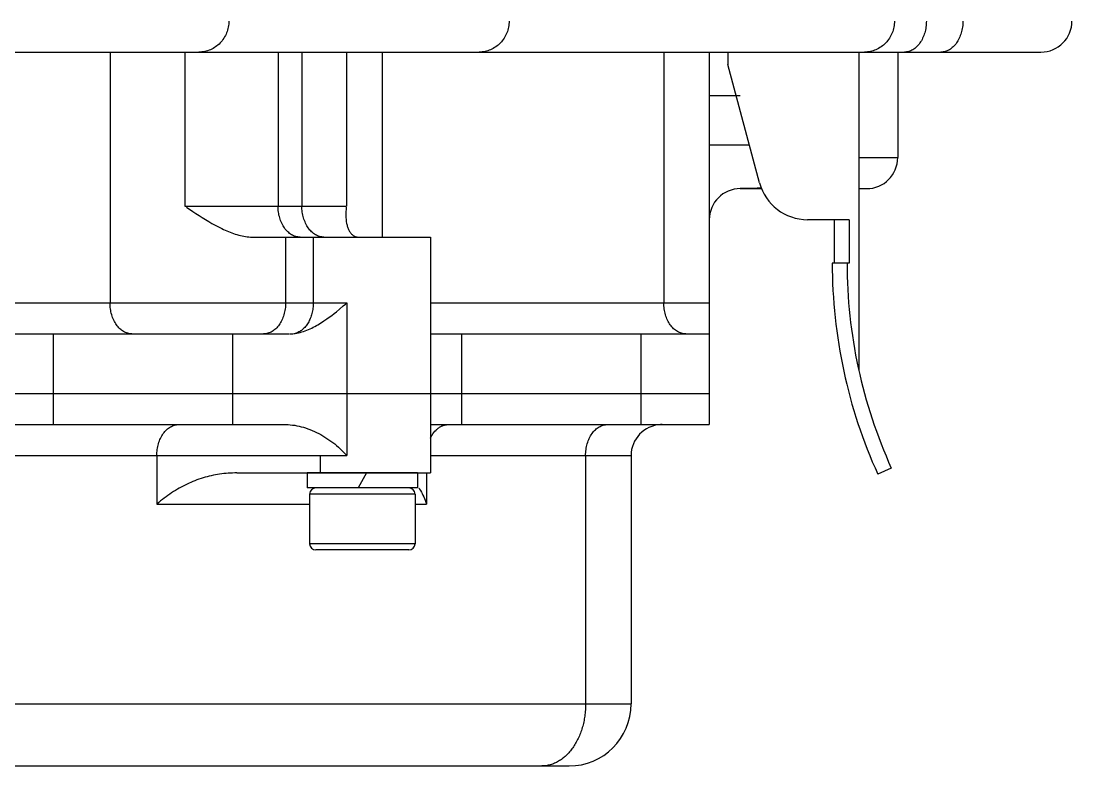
# Model space of a CAD drawing. Header units: millimetres. Extents: x -139278 to 641613, y -260926 to 217780.
# Drawn here: x 47917.7 to 48087.2, y 13266.1 to 13386.2 of the extents above; entities that cross this region are included whole.
import ezdxf

# ---------------------------------------------------------------- set-up
doc = ezdxf.new("R2010")
doc.units = ezdxf.units.MM

msp = doc.modelspace()

# ---------------------------------------------------------------- linework, layer by layer
for p, q in [((47951.093, 13385.26), (47951.041, 13385.02)), ((47951.134, 13385.502), (47951.093, 13385.26)), ((47951.163, 13385.745), (47951.134, 13385.502)), ((47951.18, 13385.991), (47951.163, 13385.745)), ((47951.186, 13386.236), (47951.18, 13385.991)), ((47996.302, 13385.26), (47996.25, 13385.02)), ((47996.342, 13385.502), (47996.302, 13385.26)), ((47996.371, 13385.745), (47996.342, 13385.502)), ((47996.388, 13385.991), (47996.371, 13385.745)), ((47996.394, 13386.236), (47996.388, 13385.991)), ((48058.463, 13385.26), (48058.411, 13385.02)), ((48058.504, 13385.502), (48058.463, 13385.26)), ((48058.533, 13385.745), (48058.504, 13385.502)), ((48058.55, 13385.991), (48058.533, 13385.745)), ((48058.556, 13386.236), (48058.55, 13385.991)), ((48063.633, 13385.26), (48063.595, 13385.02)), ((48063.663, 13385.502), (48063.633, 13385.26)), ((48063.684, 13385.745), (48063.663, 13385.502)), ((48063.697, 13385.991), (48063.684, 13385.745)), ((48063.701, 13386.236), (48063.697, 13385.991)), ((48069.531, 13385.26), (48069.493, 13385.02)), ((48069.56, 13385.502), (48069.531, 13385.26)), ((48069.582, 13385.745), (48069.56, 13385.502)), ((48069.594, 13385.991), (48069.582, 13385.745)), ((48069.599, 13386.236), (48069.594, 13385.991)), ((47950.499, 13383.662), (47950.372, 13383.455)), ((47950.616, 13383.876), (47950.499, 13383.662)), ((47950.722, 13384.096), (47950.616, 13383.876)), ((47950.818, 13384.32), (47950.722, 13384.096)), ((47950.904, 13384.55), (47950.818, 13384.32)), ((47950.978, 13384.783), (47950.904, 13384.55)), ((47951.041, 13385.02), (47950.978, 13384.783)), ((47995.708, 13383.662), (47995.581, 13383.455)), ((47995.824, 13383.876), (47995.708, 13383.662)), ((47995.931, 13384.096), (47995.824, 13383.876)), ((47996.027, 13384.32), (47995.931, 13384.096)), ((47996.112, 13384.55), (47996.027, 13384.32)), ((47996.186, 13384.783), (47996.112, 13384.55)), ((47996.25, 13385.02), (47996.186, 13384.783)), ((48057.869, 13383.662), (48057.742, 13383.455)), ((48057.986, 13383.876), (48057.869, 13383.662)), ((48058.092, 13384.096), (48057.986, 13383.876)), ((48058.188, 13384.32), (48058.092, 13384.096)), ((48058.274, 13384.55), (48058.188, 13384.32)), ((48058.348, 13384.783), (48058.274, 13384.55)), ((48058.411, 13385.02), (48058.348, 13384.783)), ((48063.198, 13383.662), (48063.105, 13383.455)), ((48063.283, 13383.876), (48063.198, 13383.662)), ((48063.361, 13384.096), (48063.283, 13383.876)), ((48063.432, 13384.32), (48063.361, 13384.096)), ((48063.494, 13384.55), (48063.432, 13384.32)), ((48063.549, 13384.783), (48063.494, 13384.55)), ((48063.595, 13385.02), (48063.549, 13384.783)), ((48069.095, 13383.662), (48069.002, 13383.455)), ((48069.181, 13383.876), (48069.095, 13383.662)), ((48069.259, 13384.096), (48069.181, 13383.876)), ((48069.329, 13384.32), (48069.259, 13384.096)), ((48069.392, 13384.55), (48069.329, 13384.32)), ((48069.446, 13384.783), (48069.392, 13384.55)), ((48069.493, 13385.02), (48069.446, 13384.783)), ((47948.841, 13381.942), (47948.635, 13381.821)), ((47949.041, 13382.074), (47948.841, 13381.942)), ((47949.235, 13382.215), (47949.041, 13382.074)), ((47949.421, 13382.366), (47949.235, 13382.215)), ((47949.601, 13382.527), (47949.421, 13382.366)), ((47949.772, 13382.696), (47949.601, 13382.527)), ((47949.936, 13382.874), (47949.772, 13382.696)), ((47950.09, 13383.06), (47949.936, 13382.874)), ((47950.236, 13383.254), (47950.09, 13383.06)), ((47950.372, 13383.455), (47950.236, 13383.254)), ((47994.049, 13381.942), (47993.843, 13381.821)), ((47994.249, 13382.074), (47994.049, 13381.942)), ((47994.443, 13382.215), (47994.249, 13382.074)), ((47994.63, 13382.366), (47994.443, 13382.215)), ((47994.809, 13382.527), (47994.63, 13382.366)), ((47994.981, 13382.696), (47994.809, 13382.527)), ((47995.144, 13382.874), (47994.981, 13382.696)), ((47995.299, 13383.06), (47995.144, 13382.874)), ((47995.444, 13383.254), (47995.299, 13383.06)), ((47995.581, 13383.455), (47995.444, 13383.254)), ((48056.211, 13381.942), (48056.005, 13381.821)), ((48056.411, 13382.074), (48056.211, 13381.942)), ((48056.604, 13382.215), (48056.411, 13382.074)), ((48056.791, 13382.366), (48056.604, 13382.215)), ((48056.971, 13382.527), (48056.791, 13382.366)), ((48057.142, 13382.696), (48056.971, 13382.527)), ((48057.306, 13382.874), (48057.142, 13382.696)), ((48057.46, 13383.06), (48057.306, 13382.874)), ((48057.606, 13383.254), (48057.46, 13383.06)), ((48057.742, 13383.455), (48057.606, 13383.254)), ((48061.981, 13381.942), (48061.83, 13381.821)), ((48062.128, 13382.074), (48061.981, 13381.942)), ((48062.27, 13382.215), (48062.128, 13382.074)), ((48062.407, 13382.366), (48062.27, 13382.215)), ((48062.539, 13382.527), (48062.407, 13382.366)), ((48062.664, 13382.696), (48062.539, 13382.527)), ((48062.784, 13382.874), (48062.664, 13382.696)), ((48062.898, 13383.06), (48062.784, 13382.874)), ((48063.005, 13383.254), (48062.898, 13383.06)), ((48063.105, 13383.455), (48063.005, 13383.254)), ((48067.879, 13381.942), (48067.727, 13381.821)), ((48068.025, 13382.074), (48067.879, 13381.942)), ((48068.167, 13382.215), (48068.025, 13382.074)), ((48068.304, 13382.366), (48068.167, 13382.215)), ((48068.436, 13382.527), (48068.304, 13382.366)), ((48068.562, 13382.696), (48068.436, 13382.527)), ((48068.682, 13382.874), (48068.562, 13382.696)), ((48068.795, 13383.06), (48068.682, 13382.874)), ((48068.902, 13383.254), (48068.795, 13383.06)), ((48069.002, 13383.455), (48068.902, 13383.254)), ((47853.616, 13381.23), (48082.188, 13381.23)), ((47932.013, 13381.23), (47932.013, 13340.779)), ((47944.06, 13381.23), (47944.06, 13356.399)), ((47945.441, 13381.23), (47951.708, 13381.23)), ((47946.596, 13381.236), (47946.359, 13381.23)), ((47946.833, 13381.254), (47946.596, 13381.236)), ((47947.068, 13381.284), (47946.833, 13381.254)), ((47947.301, 13381.326), (47947.068, 13381.284)), ((47947.532, 13381.38), (47947.301, 13381.326)), ((47947.761, 13381.445), (47947.532, 13381.38)), ((47947.985, 13381.523), (47947.761, 13381.445)), ((47948.206, 13381.611), (47947.985, 13381.523)), ((47948.423, 13381.711), (47948.206, 13381.611)), ((47948.635, 13381.821), (47948.423, 13381.711)), ((47959.119, 13381.23), (47959.119, 13356.399)), ((47962.964, 13381.23), (47962.964, 13356.399)), ((47970.156, 13381.23), (47970.156, 13356.399)), ((47975.909, 13381.23), (47975.909, 13351.392)), ((47990.649, 13381.23), (47996.916, 13381.23)), ((47991.805, 13381.236), (47991.568, 13381.23)), ((47992.041, 13381.254), (47991.805, 13381.236)), ((47992.276, 13381.284), (47992.041, 13381.254)), ((47992.509, 13381.326), (47992.276, 13381.284)), ((47992.741, 13381.38), (47992.509, 13381.326)), ((47992.969, 13381.445), (47992.741, 13381.38)), ((47993.194, 13381.523), (47992.969, 13381.445)), ((47993.415, 13381.611), (47993.194, 13381.523)), ((47993.631, 13381.711), (47993.415, 13381.611)), ((47993.843, 13381.821), (47993.631, 13381.711)), ((48021.351, 13381.23), (48021.351, 13340.779)), ((48028.682, 13381.23), (48028.682, 13326.16)), ((48028.682, 13381.23), (48028.682, 13366.211)), ((48031.686, 13381.23), (48031.686, 13379.227)), ((48052.81, 13381.23), (48052.81, 13329.84)), ((48052.81, 13381.23), (48059.078, 13381.23)), ((48053.966, 13381.236), (48053.729, 13381.23)), ((48054.202, 13381.254), (48053.966, 13381.236)), ((48054.438, 13381.284), (48054.202, 13381.254)), ((48054.671, 13381.326), (48054.438, 13381.284)), ((48054.902, 13381.38), (48054.671, 13381.326)), ((48055.13, 13381.445), (48054.902, 13381.38)), ((48055.355, 13381.523), (48055.13, 13381.445)), ((48055.576, 13381.611), (48055.355, 13381.523)), ((48055.793, 13381.711), (48055.576, 13381.611)), ((48056.005, 13381.821), (48055.793, 13381.711)), ((48059.078, 13381.23), (48059.078, 13364.208)), ((48060.335, 13381.236), (48060.161, 13381.23)), ((48060.508, 13381.254), (48060.335, 13381.236)), ((48060.681, 13381.284), (48060.508, 13381.254)), ((48060.852, 13381.326), (48060.681, 13381.284)), ((48061.021, 13381.38), (48060.852, 13381.326)), ((48061.189, 13381.445), (48061.021, 13381.38)), ((48061.354, 13381.523), (48061.189, 13381.445)), ((48061.516, 13381.611), (48061.354, 13381.523)), ((48061.675, 13381.711), (48061.516, 13381.611)), ((48061.83, 13381.821), (48061.675, 13381.711)), ((48066.232, 13381.236), (48066.059, 13381.23)), ((48066.406, 13381.254), (48066.232, 13381.236)), ((48066.578, 13381.284), (48066.406, 13381.254)), ((48066.749, 13381.326), (48066.578, 13381.284)), ((48066.919, 13381.38), (48066.749, 13381.326)), ((48067.086, 13381.445), (48066.919, 13381.38)), ((48067.251, 13381.523), (48067.086, 13381.445)), ((48067.413, 13381.611), (48067.251, 13381.523)), ((48067.572, 13381.711), (48067.413, 13381.611)), ((48067.727, 13381.821), (48067.572, 13381.711)), ((48036.803, 13360.133), (48031.686, 13379.227)), ((48028.682, 13374.221), (48033.689, 13374.221)), ((48035.174, 13366.211), (48028.682, 13366.211)), ((48052.81, 13364.208), (48059.078, 13364.208)), ((48034.365, 13359.207), (48033.689, 13359.202)), ((48033.689, 13359.202), (48037.114, 13359.202)), ((48035.042, 13359.221), (48034.365, 13359.207)), ((48035.718, 13359.243), (48035.042, 13359.221)), ((48036.394, 13359.275), (48035.718, 13359.243)), ((48037.069, 13359.316), (48036.394, 13359.275)), ((48052.81, 13359.202), (48054.071, 13359.202)), ((47944.06, 13356.399), (47970.156, 13356.399)), ((47944.357, 13356.198), (47945.363, 13355.526)), ((47945.363, 13355.526), (47945.87, 13355.192)), ((47945.87, 13355.192), (47946.38, 13354.862)), ((47946.38, 13354.862), (47946.894, 13354.536)), ((47959.123, 13356.153), (47959.119, 13356.399)), ((47959.136, 13355.908), (47959.123, 13356.153)), ((47959.157, 13355.664), (47959.136, 13355.908)), ((47959.187, 13355.422), (47959.157, 13355.664)), ((47959.225, 13355.182), (47959.187, 13355.422)), ((47959.271, 13354.945), (47959.225, 13355.182)), ((47959.326, 13354.712), (47959.271, 13354.945)), ((47962.968, 13356.153), (47962.964, 13356.399)), ((47962.981, 13355.908), (47962.968, 13356.153)), ((47963.002, 13355.664), (47962.981, 13355.908)), ((47963.032, 13355.422), (47963.002, 13355.664)), ((47963.07, 13355.182), (47963.032, 13355.422)), ((47963.116, 13354.945), (47963.07, 13355.182)), ((47963.171, 13354.712), (47963.116, 13354.945)), ((47970.047, 13355.192), (47970.045, 13354.862)), ((47970.045, 13354.862), (47970.057, 13354.536)), ((47970.061, 13355.526), (47970.047, 13355.192)), ((47970.088, 13355.861), (47970.061, 13355.526)), ((47970.127, 13356.198), (47970.088, 13355.861)), ((47946.894, 13354.536), (47947.411, 13354.217)), ((47947.411, 13354.217), (47947.932, 13353.905)), ((47947.932, 13353.905), (47948.457, 13353.601)), ((47948.457, 13353.601), (47948.985, 13353.308)), ((47948.985, 13353.308), (47949.517, 13353.027)), ((47949.517, 13353.027), (47950.052, 13352.76)), ((47959.388, 13354.483), (47959.326, 13354.712)), ((47959.458, 13354.258), (47959.388, 13354.483)), ((47959.537, 13354.039), (47959.458, 13354.258)), ((47959.622, 13353.825), (47959.537, 13354.039)), ((47959.715, 13353.617), (47959.622, 13353.825)), ((47959.815, 13353.416), (47959.715, 13353.617)), ((47959.922, 13353.223), (47959.815, 13353.416)), ((47960.036, 13353.037), (47959.922, 13353.223)), ((47960.155, 13352.859), (47960.036, 13353.037)), ((47963.234, 13354.483), (47963.171, 13354.712)), ((47963.304, 13354.258), (47963.234, 13354.483)), ((47963.382, 13354.039), (47963.304, 13354.258)), ((47963.468, 13353.825), (47963.382, 13354.039)), ((47963.561, 13353.617), (47963.468, 13353.825)), ((47963.661, 13353.416), (47963.561, 13353.617)), ((47963.768, 13353.223), (47963.661, 13353.416)), ((47963.881, 13353.036), (47963.768, 13353.223)), ((47964.001, 13352.859), (47963.881, 13353.036)), ((47970.057, 13354.536), (47970.082, 13354.217)), ((47970.082, 13354.217), (47970.121, 13353.905)), ((47970.121, 13353.905), (47970.174, 13353.601)), ((47970.174, 13353.601), (47970.206, 13353.453)), ((47970.206, 13353.453), (47970.242, 13353.308)), ((47970.242, 13353.308), (47970.282, 13353.166)), ((47970.282, 13353.166), (47970.325, 13353.027)), ((47970.325, 13353.027), (47970.372, 13352.892)), ((48051.242, 13354.196), (48044.54, 13354.196)), ((48048.848, 13354.196), (48048.848, 13347.187)), ((48051.242, 13354.196), (48051.242, 13347.187)), ((47950.052, 13352.76), (47950.321, 13352.633)), ((47950.321, 13352.633), (47950.591, 13352.509)), ((47950.591, 13352.509), (47950.861, 13352.39)), ((47950.861, 13352.39), (47951.132, 13352.276)), ((47951.132, 13352.276), (47951.404, 13352.167)), ((47951.404, 13352.167), (47951.676, 13352.064)), ((47951.676, 13352.064), (47951.948, 13351.966)), ((47951.948, 13351.966), (47952.221, 13351.875)), ((47952.221, 13351.875), (47952.495, 13351.79)), ((47952.495, 13351.79), (47952.769, 13351.712)), ((47952.769, 13351.712), (47953.043, 13351.641)), ((47953.043, 13351.641), (47953.317, 13351.579)), ((47953.317, 13351.579), (47953.591, 13351.524)), ((47953.591, 13351.524), (47953.866, 13351.478)), ((47953.866, 13351.478), (47954.14, 13351.442)), ((47954.14, 13351.442), (47954.414, 13351.415)), ((47954.414, 13351.415), (47954.688, 13351.398)), ((47954.688, 13351.398), (47954.962, 13351.392)), ((47954.962, 13351.392), (47983.695, 13351.392)), ((47960.281, 13352.689), (47960.155, 13352.859)), ((47960.413, 13352.529), (47960.281, 13352.689)), ((47960.333, 13351.392), (47960.333, 13340.779)), ((47960.55, 13352.377), (47960.413, 13352.529)), ((47960.692, 13352.236), (47960.55, 13352.377)), ((47960.839, 13352.105), (47960.692, 13352.236)), ((47960.99, 13351.983), (47960.839, 13352.105)), ((47961.145, 13351.873), (47960.99, 13351.983)), ((47961.304, 13351.773), (47961.145, 13351.873)), ((47961.466, 13351.685), (47961.304, 13351.773)), ((47961.631, 13351.608), (47961.466, 13351.685)), ((47961.798, 13351.542), (47961.631, 13351.608)), ((47961.968, 13351.488), (47961.798, 13351.542)), ((47962.139, 13351.446), (47961.968, 13351.488)), ((47962.312, 13351.416), (47962.139, 13351.446)), ((47962.485, 13351.398), (47962.312, 13351.416)), ((47962.659, 13351.392), (47962.485, 13351.398)), ((47964.127, 13352.689), (47964.001, 13352.859)), ((47964.258, 13352.529), (47964.127, 13352.689)), ((47964.395, 13352.377), (47964.258, 13352.529)), ((47964.537, 13352.236), (47964.395, 13352.377)), ((47964.684, 13352.104), (47964.537, 13352.236)), ((47964.835, 13351.983), (47964.684, 13352.104)), ((47964.793, 13351.392), (47964.793, 13340.779)), ((47964.991, 13351.873), (47964.835, 13351.983)), ((47965.149, 13351.773), (47964.991, 13351.873)), ((47965.311, 13351.685), (47965.149, 13351.773)), ((47965.476, 13351.608), (47965.311, 13351.685)), ((47965.644, 13351.542), (47965.476, 13351.608)), ((47965.813, 13351.488), (47965.644, 13351.542)), ((47965.985, 13351.446), (47965.813, 13351.488)), ((47966.157, 13351.416), (47965.985, 13351.446)), ((47966.33, 13351.398), (47966.157, 13351.416)), ((47966.504, 13351.392), (47966.33, 13351.398)), ((47970.372, 13352.892), (47970.423, 13352.76)), ((47970.423, 13352.76), (47970.478, 13352.633)), ((47970.478, 13352.633), (47970.537, 13352.509)), ((47970.537, 13352.509), (47970.601, 13352.39)), ((47970.601, 13352.39), (47970.668, 13352.276)), ((47970.668, 13352.276), (47970.739, 13352.167)), ((47970.739, 13352.167), (47970.815, 13352.064)), ((47970.815, 13352.064), (47970.895, 13351.966)), ((47970.895, 13351.966), (47970.98, 13351.875)), ((47970.98, 13351.875), (47971.069, 13351.79)), ((47971.069, 13351.79), (47971.162, 13351.712)), ((47971.162, 13351.712), (47971.26, 13351.641)), ((47971.26, 13351.641), (47971.362, 13351.579)), ((47971.362, 13351.579), (47971.469, 13351.524)), ((47971.469, 13351.524), (47971.581, 13351.478)), ((47971.581, 13351.478), (47971.697, 13351.442)), ((47971.697, 13351.442), (47971.819, 13351.415)), ((47971.819, 13351.415), (47971.945, 13351.398)), ((47971.945, 13351.398), (47972.076, 13351.392)), ((47983.695, 13351.392), (47983.695, 13326.16)), ((48051.242, 13347.187), (48048.516, 13347.187)), ((47814.412, 13340.779), (47970.216, 13340.779)), ((47932.018, 13340.533), (47932.013, 13340.779)), ((47932.018, 13340.533), (47932.013, 13340.779)), ((47932.03, 13340.288), (47932.018, 13340.533)), ((47932.03, 13340.288), (47932.018, 13340.533)), ((47932.052, 13340.044), (47932.03, 13340.288)), ((47932.052, 13340.044), (47932.03, 13340.288)), ((47932.081, 13339.802), (47932.052, 13340.044)), ((47932.081, 13339.802), (47932.052, 13340.044)), ((47932.119, 13339.562), (47932.081, 13339.802)), ((47932.119, 13339.562), (47932.081, 13339.802)), ((47932.166, 13339.326), (47932.119, 13339.562)), ((47932.166, 13339.326), (47932.119, 13339.562)), ((47960.227, 13339.562), (47960.181, 13339.326)), ((47960.265, 13339.802), (47960.227, 13339.562)), ((47960.295, 13340.044), (47960.265, 13339.802)), ((47960.316, 13340.288), (47960.295, 13340.044)), ((47960.329, 13340.533), (47960.316, 13340.288)), ((47960.333, 13340.779), (47960.329, 13340.533)), ((47964.673, 13339.487), (47964.63, 13339.278)), ((47964.71, 13339.698), (47964.673, 13339.487)), ((47964.74, 13339.912), (47964.71, 13339.698)), ((47964.763, 13340.127), (47964.74, 13339.912)), ((47964.78, 13340.344), (47964.763, 13340.127)), ((47964.79, 13340.561), (47964.78, 13340.344)), ((47964.793, 13340.779), (47964.79, 13340.561)), ((47968.532, 13339.355), (47969.054, 13339.782)), ((47969.054, 13339.782), (47969.644, 13340.277)), ((47969.644, 13340.277), (47969.981, 13340.564)), ((47969.981, 13340.564), (47970.095, 13340.658)), ((47970.095, 13340.658), (47970.153, 13340.702)), ((47970.153, 13340.702), (47970.216, 13340.74)), ((47970.216, 13340.779), (47970.216, 13326.16)), ((47983.695, 13340.779), (48028.682, 13340.779)), ((48021.355, 13340.533), (48021.351, 13340.779)), ((48021.368, 13340.288), (48021.355, 13340.533)), ((48021.389, 13340.044), (48021.368, 13340.288)), ((48021.419, 13339.802), (48021.389, 13340.044)), ((48021.457, 13339.562), (48021.419, 13339.802)), ((48021.503, 13339.326), (48021.457, 13339.562)), ((47932.22, 13339.092), (47932.166, 13339.326)), ((47932.22, 13339.092), (47932.166, 13339.326)), ((47932.283, 13338.863), (47932.22, 13339.092)), ((47932.283, 13338.863), (47932.22, 13339.092)), ((47932.353, 13338.638), (47932.283, 13338.863)), ((47932.353, 13338.638), (47932.283, 13338.863)), ((47932.431, 13338.419), (47932.353, 13338.638)), ((47932.431, 13338.419), (47932.353, 13338.638)), ((47932.517, 13338.205), (47932.431, 13338.419)), ((47932.517, 13338.205), (47932.431, 13338.419)), ((47932.61, 13337.998), (47932.517, 13338.205)), ((47932.61, 13337.998), (47932.517, 13338.205)), ((47932.71, 13337.797), (47932.61, 13337.998)), ((47932.71, 13337.797), (47932.61, 13337.998)), ((47932.817, 13337.603), (47932.71, 13337.797)), ((47932.817, 13337.603), (47932.71, 13337.797)), ((47959.637, 13337.797), (47959.53, 13337.603)), ((47959.737, 13337.998), (47959.637, 13337.797)), ((47959.83, 13338.205), (47959.737, 13337.998)), ((47959.915, 13338.419), (47959.83, 13338.205)), ((47959.993, 13338.638), (47959.915, 13338.419)), ((47960.064, 13338.863), (47959.993, 13338.638)), ((47960.126, 13339.092), (47960.064, 13338.863)), ((47960.181, 13339.326), (47960.126, 13339.092)), ((47964.156, 13337.914), (47964.066, 13337.738)), ((47964.242, 13338.096), (47964.156, 13337.914)), ((47964.322, 13338.282), (47964.242, 13338.096)), ((47964.395, 13338.473), (47964.322, 13338.282)), ((47964.463, 13338.669), (47964.395, 13338.473)), ((47964.525, 13338.868), (47964.463, 13338.669)), ((47964.581, 13339.071), (47964.525, 13338.868)), ((47964.63, 13339.278), (47964.581, 13339.071)), ((47966.287, 13337.704), (47966.526, 13337.861)), ((47966.526, 13337.861), (47966.997, 13338.186)), ((47966.997, 13338.186), (47967.388, 13338.469)), ((47967.388, 13338.469), (47967.774, 13338.759)), ((47967.774, 13338.759), (47968.156, 13339.054)), ((47968.156, 13339.054), (47968.532, 13339.355)), ((48021.558, 13339.092), (48021.503, 13339.326)), ((48021.62, 13338.863), (48021.558, 13339.092)), ((48021.691, 13338.638), (48021.62, 13338.863)), ((48021.769, 13338.419), (48021.691, 13338.638)), ((48021.854, 13338.205), (48021.769, 13338.419)), ((48021.947, 13337.998), (48021.854, 13338.205)), ((48022.047, 13337.797), (48021.947, 13337.998)), ((48022.154, 13337.603), (48022.047, 13337.797)), ((47932.93, 13337.417), (47932.817, 13337.603)), ((47932.93, 13337.417), (47932.817, 13337.603)), ((47933.05, 13337.239), (47932.93, 13337.417)), ((47933.05, 13337.239), (47932.93, 13337.417)), ((47933.176, 13337.069), (47933.05, 13337.239)), ((47933.176, 13337.069), (47933.05, 13337.239)), ((47933.308, 13336.909), (47933.176, 13337.069)), ((47933.308, 13336.909), (47933.176, 13337.069)), ((47933.445, 13336.758), (47933.308, 13336.909)), ((47933.445, 13336.758), (47933.308, 13336.909)), ((47933.587, 13336.616), (47933.445, 13336.758)), ((47933.587, 13336.616), (47933.445, 13336.758)), ((47933.733, 13336.485), (47933.587, 13336.616)), ((47933.733, 13336.485), (47933.587, 13336.616)), ((47933.885, 13336.364), (47933.733, 13336.485)), ((47933.885, 13336.364), (47933.733, 13336.485)), ((47934.04, 13336.253), (47933.885, 13336.364)), ((47934.04, 13336.253), (47933.885, 13336.364)), ((47934.199, 13336.154), (47934.04, 13336.253)), ((47934.199, 13336.154), (47934.04, 13336.253)), ((47934.361, 13336.065), (47934.199, 13336.154)), ((47934.361, 13336.065), (47934.199, 13336.154)), ((47958.148, 13336.154), (47957.986, 13336.065)), ((47958.307, 13336.253), (47958.148, 13336.154)), ((47958.462, 13336.364), (47958.307, 13336.253)), ((47958.613, 13336.485), (47958.462, 13336.364)), ((47958.76, 13336.616), (47958.613, 13336.485)), ((47958.902, 13336.758), (47958.76, 13336.616)), ((47959.039, 13336.909), (47958.902, 13336.758)), ((47959.171, 13337.069), (47959.039, 13336.909)), ((47959.297, 13337.239), (47959.171, 13337.069)), ((47959.416, 13337.417), (47959.297, 13337.239)), ((47959.53, 13337.603), (47959.416, 13337.417)), ((47962.475, 13336.08), (47962.33, 13336.01)), ((47962.619, 13336.16), (47962.475, 13336.08)), ((47962.759, 13336.248), (47962.619, 13336.16)), ((47962.706, 13336.025), (47962.976, 13336.101)), ((47962.897, 13336.345), (47962.759, 13336.248)), ((47963.032, 13336.451), (47962.897, 13336.345)), ((47962.976, 13336.101), (47963.244, 13336.185)), ((47963.164, 13336.564), (47963.032, 13336.451)), ((47963.291, 13336.686), (47963.164, 13336.564)), ((47963.244, 13336.185), (47963.51, 13336.278)), ((47963.415, 13336.815), (47963.291, 13336.686)), ((47963.535, 13336.952), (47963.415, 13336.815)), ((47963.51, 13336.278), (47963.774, 13336.377)), ((47963.651, 13337.096), (47963.535, 13336.952)), ((47963.762, 13337.247), (47963.651, 13337.096)), ((47963.868, 13337.404), (47963.762, 13337.247)), ((47963.774, 13336.377), (47964.035, 13336.484)), ((47963.969, 13337.568), (47963.868, 13337.404)), ((47964.066, 13337.738), (47963.969, 13337.568)), ((47964.035, 13336.484), (47964.294, 13336.598)), ((47964.294, 13336.598), (47964.551, 13336.718)), ((47964.551, 13336.718), (47964.806, 13336.844)), ((47964.806, 13336.844), (47965.058, 13336.975)), ((47965.058, 13336.975), (47965.309, 13337.112)), ((47965.309, 13337.112), (47965.557, 13337.253)), ((47965.557, 13337.253), (47965.802, 13337.399)), ((47965.802, 13337.399), (47966.046, 13337.55)), ((47966.046, 13337.55), (47966.287, 13337.704)), ((48022.268, 13337.417), (48022.154, 13337.603)), ((48022.388, 13337.239), (48022.268, 13337.417)), ((48022.513, 13337.069), (48022.388, 13337.239)), ((48022.645, 13336.909), (48022.513, 13337.069)), ((48022.782, 13336.758), (48022.645, 13336.909)), ((48022.924, 13336.616), (48022.782, 13336.758)), ((48023.071, 13336.485), (48022.924, 13336.616)), ((48023.222, 13336.364), (48023.071, 13336.485)), ((48023.377, 13336.253), (48023.222, 13336.364)), ((48023.536, 13336.154), (48023.377, 13336.253)), ((48023.698, 13336.065), (48023.536, 13336.154)), ((47819.419, 13335.773), (47960.863, 13335.773)), ((47922.835, 13335.773), (47922.835, 13326.16)), ((47934.526, 13335.988), (47934.361, 13336.065)), ((47934.526, 13335.988), (47934.361, 13336.065)), ((47934.693, 13335.923), (47934.526, 13335.988)), ((47934.693, 13335.923), (47934.526, 13335.988)), ((47934.863, 13335.869), (47934.693, 13335.923)), ((47934.863, 13335.869), (47934.693, 13335.923)), ((47935.034, 13335.827), (47934.863, 13335.869)), ((47935.034, 13335.827), (47934.863, 13335.869)), ((47935.206, 13335.797), (47935.034, 13335.827)), ((47935.206, 13335.797), (47935.034, 13335.827)), ((47935.38, 13335.779), (47935.206, 13335.797)), ((47935.38, 13335.779), (47935.206, 13335.797)), ((47935.553, 13335.773), (47935.38, 13335.779)), ((47935.553, 13335.773), (47935.38, 13335.779)), ((47951.755, 13335.773), (47951.755, 13326.16)), ((47956.967, 13335.779), (47956.793, 13335.773)), ((47957.14, 13335.797), (47956.967, 13335.779)), ((47957.313, 13335.827), (47957.14, 13335.797)), ((47957.484, 13335.869), (47957.313, 13335.827)), ((47957.654, 13335.923), (47957.484, 13335.869)), ((47957.821, 13335.988), (47957.654, 13335.923)), ((47957.986, 13336.065), (47957.821, 13335.988)), ((47960.947, 13335.773), (47961.134, 13335.778)), ((47961.134, 13335.778), (47961.321, 13335.789)), ((47961.321, 13335.789), (47961.508, 13335.805)), ((47961.508, 13335.805), (47961.695, 13335.826)), ((47961.695, 13335.826), (47961.882, 13335.852)), ((47962.032, 13335.895), (47961.881, 13335.852)), ((47961.882, 13335.852), (47962.159, 13335.9)), ((47962.182, 13335.948), (47962.032, 13335.895)), ((47962.159, 13335.9), (47962.434, 13335.958)), ((47962.33, 13336.01), (47962.182, 13335.948)), ((47962.434, 13335.958), (47962.706, 13336.025)), ((47983.695, 13335.773), (48028.682, 13335.773)), ((47988.736, 13335.773), (47988.736, 13326.16)), ((48017.656, 13335.773), (48017.656, 13326.16)), ((48023.863, 13335.988), (48023.698, 13336.065)), ((48024.031, 13335.923), (48023.863, 13335.988)), ((48024.2, 13335.869), (48024.031, 13335.923)), ((48024.371, 13335.827), (48024.2, 13335.869)), ((48024.544, 13335.797), (48024.371, 13335.827)), ((48024.717, 13335.779), (48024.544, 13335.797)), ((48024.891, 13335.773), (48024.717, 13335.779)), ((47814.512, 13326.16), (48028.682, 13326.16)), ((47922.835, 13326.16), (47922.835, 13321.154)), ((47951.755, 13326.16), (47951.755, 13321.154)), ((47970.216, 13326.16), (47970.216, 13316.148)), ((47983.695, 13326.16), (47983.695, 13313.344)), ((47988.736, 13326.16), (47988.736, 13321.154)), ((48017.656, 13326.16), (48017.656, 13321.154)), ((48028.682, 13326.16), (48028.682, 13321.154)), ((47814.512, 13321.154), (47960.379, 13321.154)), ((47941.755, 13320.773), (47941.917, 13320.861)), ((47941.917, 13320.861), (47942.082, 13320.939)), ((47942.082, 13320.939), (47942.249, 13321.004)), ((47942.249, 13321.004), (47942.419, 13321.058)), ((47942.419, 13321.058), (47942.59, 13321.1)), ((47942.59, 13321.1), (47942.762, 13321.13)), ((47942.762, 13321.13), (47942.936, 13321.148)), ((47942.936, 13321.148), (47943.109, 13321.154)), ((47960.379, 13321.153), (47960.738, 13321.141)), ((47960.738, 13321.141), (47961.096, 13321.115)), ((47961.096, 13321.115), (47961.453, 13321.077)), ((47961.453, 13321.077), (47961.809, 13321.027)), ((47961.809, 13321.027), (47962.163, 13320.964)), ((47962.163, 13320.964), (47962.515, 13320.889)), ((47962.515, 13320.889), (47962.866, 13320.804)), ((47983.695, 13321.154), (48021.023, 13321.154)), ((47985.258, 13320.769), (47985.357, 13320.825)), ((47985.357, 13320.825), (47985.459, 13320.877)), ((47985.459, 13320.877), (47985.561, 13320.925)), ((47985.561, 13320.925), (47985.664, 13320.968)), ((47985.664, 13320.968), (47985.768, 13321.007)), ((47985.768, 13321.007), (47985.872, 13321.041)), ((47985.872, 13321.041), (47985.978, 13321.071)), ((47985.978, 13321.071), (47986.084, 13321.096)), ((47986.084, 13321.096), (47986.191, 13321.117)), ((47986.191, 13321.117), (47986.297, 13321.133)), ((47986.297, 13321.133), (47986.405, 13321.145)), ((47986.405, 13321.145), (47986.512, 13321.152)), ((47986.512, 13321.152), (47986.62, 13321.154)), ((48010.92, 13320.773), (48011.082, 13320.861)), ((48011.082, 13320.861), (48011.247, 13320.939)), ((48011.247, 13320.939), (48011.415, 13321.004)), ((48011.415, 13321.004), (48011.584, 13321.058)), ((48011.584, 13321.058), (48011.755, 13321.1)), ((48011.755, 13321.1), (48011.928, 13321.13)), ((48011.928, 13321.13), (48012.101, 13321.148)), ((48012.101, 13321.148), (48012.275, 13321.154)), ((48021.023, 13321.154), (48028.682, 13321.154)), ((47940.166, 13318.929), (47940.266, 13319.13)), ((47940.266, 13319.13), (47940.373, 13319.324)), ((47940.373, 13319.324), (47940.486, 13319.51)), ((47940.486, 13319.51), (47940.606, 13319.688)), ((47940.606, 13319.688), (47940.732, 13319.857)), ((47940.732, 13319.857), (47940.864, 13320.018)), ((47940.864, 13320.018), (47941.001, 13320.169)), ((47941.001, 13320.169), (47941.143, 13320.31)), ((47941.143, 13320.31), (47941.29, 13320.442)), ((47941.29, 13320.442), (47941.441, 13320.563)), ((47941.441, 13320.563), (47941.596, 13320.673)), ((47941.596, 13320.673), (47941.755, 13320.773)), ((47962.866, 13320.804), (47963.214, 13320.707)), ((47963.214, 13320.707), (47963.559, 13320.6)), ((47963.559, 13320.6), (47963.901, 13320.483)), ((47963.901, 13320.483), (47964.265, 13320.348)), ((47964.265, 13320.348), (47964.625, 13320.202)), ((47964.625, 13320.202), (47964.981, 13320.046)), ((47964.981, 13320.046), (47965.332, 13319.88)), ((47965.332, 13319.88), (47965.679, 13319.706)), ((47965.679, 13319.706), (47966.02, 13319.523)), ((47966.02, 13319.523), (47966.357, 13319.331)), ((47966.357, 13319.331), (47966.688, 13319.132)), ((47966.688, 13319.132), (47967.013, 13318.924)), ((47983.695, 13318.969), (47983.822, 13319.215)), ((47983.822, 13319.215), (47983.959, 13319.449)), ((47983.959, 13319.449), (47984.105, 13319.672)), ((47984.105, 13319.672), (47984.261, 13319.881)), ((47984.261, 13319.881), (47984.426, 13320.077)), ((47984.426, 13320.077), (47984.599, 13320.258)), ((47984.599, 13320.258), (47984.688, 13320.343)), ((47984.688, 13320.343), (47984.779, 13320.424)), ((47984.779, 13320.424), (47984.872, 13320.501)), ((47984.872, 13320.501), (47984.966, 13320.574)), ((47984.966, 13320.574), (47985.062, 13320.643)), ((47985.062, 13320.643), (47985.159, 13320.708)), ((47985.159, 13320.708), (47985.258, 13320.769)), ((48009.331, 13318.929), (48009.432, 13319.13)), ((48009.432, 13319.13), (48009.538, 13319.324)), ((48009.538, 13319.324), (48009.652, 13319.51)), ((48009.652, 13319.51), (48009.772, 13319.688)), ((48009.772, 13319.688), (48009.898, 13319.857)), ((48009.898, 13319.857), (48010.029, 13320.018)), ((48010.029, 13320.018), (48010.166, 13320.169)), ((48010.166, 13320.169), (48010.308, 13320.31)), ((48010.308, 13320.31), (48010.455, 13320.442)), ((48010.455, 13320.442), (48010.606, 13320.563)), ((48010.606, 13320.563), (48010.761, 13320.673)), ((48010.761, 13320.673), (48010.92, 13320.773)), ((47939.676, 13317.364), (47939.722, 13317.601)), ((47939.722, 13317.601), (47939.776, 13317.834)), ((47939.776, 13317.834), (47939.839, 13318.064)), ((47939.839, 13318.064), (47939.909, 13318.288)), ((47939.909, 13318.288), (47939.987, 13318.508)), ((47939.987, 13318.508), (47940.073, 13318.722)), ((47940.073, 13318.722), (47940.166, 13318.929)), ((47967.013, 13318.924), (47967.333, 13318.709)), ((47967.333, 13318.709), (47967.648, 13318.486)), ((47967.648, 13318.486), (47967.956, 13318.255)), ((47967.956, 13318.255), (47968.259, 13318.017)), ((47968.259, 13318.017), (47968.556, 13317.772)), ((47968.556, 13317.772), (47968.848, 13317.519)), ((47968.848, 13317.519), (47969.133, 13317.259)), ((48008.841, 13317.364), (48008.887, 13317.601)), ((48008.887, 13317.601), (48008.942, 13317.834)), ((48008.942, 13317.834), (48009.004, 13318.064)), ((48009.004, 13318.064), (48009.075, 13318.288)), ((48009.075, 13318.288), (48009.153, 13318.508)), ((48009.153, 13318.508), (48009.239, 13318.722)), ((48009.239, 13318.722), (48009.331, 13318.929)), ((47877.492, 13316.148), (47970.216, 13316.148)), ((47939.569, 13316.148), (47939.574, 13316.393)), ((47939.569, 13316.148), (47939.569, 13308.338)), ((47939.574, 13316.393), (47939.586, 13316.639)), ((47939.586, 13316.639), (47939.608, 13316.882)), ((47939.608, 13316.882), (47939.637, 13317.125)), ((47939.637, 13317.125), (47939.676, 13317.364)), ((47965.892, 13316.148), (47965.892, 13313.344)), ((47969.133, 13317.259), (47969.413, 13316.992)), ((47969.413, 13316.992), (47969.686, 13316.718)), ((47969.686, 13316.718), (47969.954, 13316.436)), ((47969.954, 13316.436), (47970.216, 13316.148)), ((47983.695, 13316.148), (48016.066, 13316.148)), ((48008.735, 13316.148), (48008.739, 13316.393)), ((48008.735, 13316.148), (48008.735, 13276.097)), ((48008.739, 13316.393), (48008.752, 13316.639)), ((48008.752, 13316.639), (48008.773, 13316.882)), ((48008.773, 13316.882), (48008.803, 13317.125)), ((48008.803, 13317.125), (48008.841, 13317.364)), ((48016.066, 13316.148), (48016.066, 13276.097)), ((48058.048, 13314.132), (48055.867, 13313.144)), ((47946.362, 13312.331), (47946.037, 13312.215)), ((47946.689, 13312.44), (47946.362, 13312.331)), ((47947.017, 13312.543), (47946.689, 13312.44)), ((47947.346, 13312.64), (47947.017, 13312.543)), ((47947.678, 13312.731), (47947.346, 13312.64)), ((47948.01, 13312.815), (47947.678, 13312.731)), ((47948.344, 13312.894), (47948.01, 13312.815)), ((47948.68, 13312.966), (47948.344, 13312.894)), ((47949.018, 13313.031), (47948.68, 13312.966)), ((47949.356, 13313.091), (47949.018, 13313.031)), ((47949.697, 13313.144), (47949.356, 13313.091)), ((47950.039, 13313.191), (47949.697, 13313.144)), ((47950.382, 13313.232), (47950.039, 13313.191)), ((47950.727, 13313.266), (47950.382, 13313.232)), ((47951.074, 13313.294), (47950.727, 13313.266)), ((47951.422, 13313.316), (47951.074, 13313.294)), ((47951.771, 13313.332), (47951.422, 13313.316)), ((47952.123, 13313.341), (47951.771, 13313.332)), ((47952.475, 13313.344), (47952.123, 13313.341)), ((47952.475, 13313.344), (47983.695, 13313.344)), ((47981.623, 13313.344), (47963.801, 13313.344)), ((47963.801, 13313.344), (47963.801, 13310.941)), ((47973.405, 13313.344), (47972.018, 13310.941)), ((47981.623, 13313.344), (47981.623, 13310.941)), ((47983.08, 13313.344), (47983.08, 13308.338)), ((47942.873, 13310.713), (47942.565, 13310.528)), ((47943.182, 13310.891), (47942.873, 13310.713)), ((47943.493, 13311.063), (47943.182, 13310.891)), ((47943.806, 13311.229), (47943.493, 13311.063)), ((47944.12, 13311.389), (47943.806, 13311.229)), ((47944.436, 13311.542), (47944.12, 13311.389)), ((47944.753, 13311.689), (47944.436, 13311.542)), ((47945.072, 13311.83), (47944.753, 13311.689)), ((47945.392, 13311.964), (47945.072, 13311.83)), ((47945.714, 13312.093), (47945.392, 13311.964)), ((47946.037, 13312.215), (47945.714, 13312.093)), ((47981.623, 13310.941), (47963.801, 13310.941)), ((47981.807, 13310.941), (47981.955, 13310.723)), ((47981.955, 13310.723), (47982.098, 13310.496)), ((47940.452, 13309.061), (47940.156, 13308.826)), ((47940.749, 13309.289), (47940.452, 13309.061)), ((47941.048, 13309.511), (47940.749, 13309.289)), ((47941.348, 13309.727), (47941.048, 13309.511)), ((47941.65, 13309.937), (47941.348, 13309.727)), ((47941.953, 13310.14), (47941.65, 13309.937)), ((47942.258, 13310.337), (47941.953, 13310.14)), ((47942.565, 13310.528), (47942.258, 13310.337)), ((47981.223, 13309.94), (47964.201, 13309.94)), ((47964.201, 13309.94), (47964.201, 13301.93)), ((47981.223, 13309.94), (47981.223, 13301.93)), ((47982.098, 13310.496), (47982.237, 13310.259)), ((47982.237, 13310.259), (47982.371, 13310.013)), ((47982.371, 13310.013), (47982.501, 13309.758)), ((47982.501, 13309.758), (47982.626, 13309.493)), ((47982.626, 13309.493), (47982.746, 13309.218)), ((47982.746, 13309.218), (47982.862, 13308.934)), ((47939.862, 13308.585), (47939.569, 13308.338)), ((47939.569, 13308.338), (47964.201, 13308.338)), ((47940.156, 13308.826), (47939.862, 13308.585)), ((47981.223, 13308.338), (47983.08, 13308.338)), ((47982.862, 13308.934), (47982.973, 13308.641)), ((47982.973, 13308.641), (47983.08, 13308.338)), ((47981.223, 13301.93), (47964.201, 13301.93)), ((47980.221, 13300.929), (47965.202, 13300.929)), ((47876.553, 13276.097), (48016.066, 13276.097)), ((48008.701, 13275.116), (48008.682, 13274.872)), ((48008.716, 13275.361), (48008.701, 13275.116)), ((48008.726, 13275.606), (48008.716, 13275.361)), ((48008.733, 13275.852), (48008.726, 13275.606)), ((48008.735, 13276.097), (48008.733, 13275.852)), ((48008.478, 13273.427), (48008.43, 13273.191)), ((48008.523, 13273.664), (48008.478, 13273.427)), ((48008.563, 13273.904), (48008.523, 13273.664)), ((48008.599, 13274.144), (48008.563, 13273.904)), ((48008.631, 13274.386), (48008.599, 13274.144)), ((48008.658, 13274.628), (48008.631, 13274.386)), ((48008.682, 13274.872), (48008.658, 13274.628)), ((48008.055, 13271.816), (48007.979, 13271.596)), ((48008.127, 13272.04), (48008.055, 13271.816)), ((48008.196, 13272.266), (48008.127, 13272.04)), ((48008.26, 13272.494), (48008.196, 13272.266)), ((48008.321, 13272.724), (48008.26, 13272.494)), ((48008.378, 13272.957), (48008.321, 13272.724)), ((48008.43, 13273.191), (48008.378, 13272.957)), ((48007.342, 13270.133), (48007.236, 13269.937)), ((48007.443, 13270.332), (48007.342, 13270.133)), ((48007.542, 13270.535), (48007.443, 13270.332)), ((48007.636, 13270.741), (48007.542, 13270.535)), ((48007.728, 13270.95), (48007.636, 13270.741)), ((48007.815, 13271.162), (48007.728, 13270.95)), ((48007.899, 13271.377), (48007.815, 13271.162)), ((48007.979, 13271.596), (48007.899, 13271.377)), ((48006.146, 13268.357), (48006.011, 13268.204)), ((48006.279, 13268.516), (48006.146, 13268.357)), ((48006.41, 13268.678), (48006.279, 13268.516)), ((48006.537, 13268.846), (48006.41, 13268.678)), ((48006.661, 13269.017), (48006.537, 13268.846)), ((48006.783, 13269.193), (48006.661, 13269.017)), ((48006.901, 13269.373), (48006.783, 13269.193)), ((48007.016, 13269.557), (48006.901, 13269.373)), ((48007.128, 13269.745), (48007.016, 13269.557)), ((48007.236, 13269.937), (48007.128, 13269.745)), ((48003.876, 13266.59), (48003.71, 13266.516)), ((48004.04, 13266.67), (48003.876, 13266.59)), ((48004.203, 13266.756), (48004.04, 13266.67)), ((48004.364, 13266.847), (48004.203, 13266.756)), ((48004.524, 13266.944), (48004.364, 13266.847)), ((48004.682, 13267.046), (48004.524, 13266.944)), ((48004.838, 13267.154), (48004.682, 13267.046)), ((48004.992, 13267.267), (48004.838, 13267.154)), ((48005.145, 13267.385), (48004.992, 13267.267)), ((48005.295, 13267.509), (48005.145, 13267.385)), ((48005.443, 13267.638), (48005.295, 13267.509)), ((48005.588, 13267.772), (48005.443, 13267.638)), ((48005.732, 13267.911), (48005.588, 13267.772)), ((48005.872, 13268.055), (48005.732, 13267.911)), ((48006.011, 13268.204), (48005.872, 13268.055)), ((47860.47, 13266.085), (48006.054, 13266.085)), ((48001.829, 13266.088), (48001.655, 13266.085)), ((48002.002, 13266.097), (48001.829, 13266.088)), ((48002.176, 13266.112), (48002.002, 13266.097)), ((48002.349, 13266.133), (48002.176, 13266.112)), ((48002.522, 13266.16), (48002.349, 13266.133)), ((48002.694, 13266.193), (48002.522, 13266.16)), ((48002.865, 13266.232), (48002.694, 13266.193)), ((48003.036, 13266.277), (48002.865, 13266.232)), ((48003.206, 13266.328), (48003.036, 13266.277)), ((48003.375, 13266.385), (48003.206, 13266.328)), ((48003.543, 13266.447), (48003.375, 13266.385)), ((48003.71, 13266.516), (48003.543, 13266.447))]:
    msp.add_line(p, q)
for centre, radius, start, end in [((48082.188, 13386.236), 5.006, 270, 0), ((48054.071, 13364.208), 5.006, 270, 0), ((48044.54, 13362.206), 8.01, 195, 270), ((48033.689, 13354.196), 5.006, 90, 180), ((48131.011, 13347.187), 82.495, 180, 204.37249), ((48131.011, 13347.187), 80.101, 180, 204.37249), ((48021.073, 13316.148), 5.006, 92.91853, 180), ((48021.073, 13316.148), 5.006, 90, 92.91853), ((47965.202, 13309.94), 1.001, 90, 180), ((47980.221, 13309.94), 1.001, 0, 90), ((47965.202, 13301.93), 1.001, 180, 270), ((47980.221, 13301.93), 1.001, 270, 0), ((48006.054, 13276.097), 10.013, 270, 0)]:
    msp.add_arc(centre, radius, start, end)

doc.saveas('drawing.dxf')
